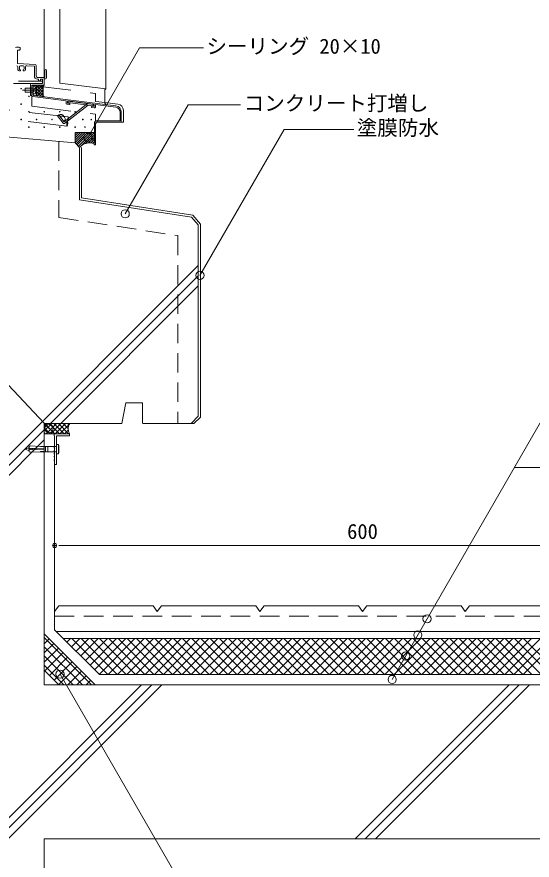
# Model space of a CAD drawing. Units: millimetres, scale not verified. Extents: x -1380 to 1380, y -955 to 955.
# Drawn here: x -427 to 75, y -531 to 290 of the extents above; entities that cross this region are included whole.
import ezdxf
from ezdxf.enums import TextEntityAlignment as Align

# ---------------------------------------------------------------- set-up
doc = ezdxf.new("R2010")
doc.units = ezdxf.units.MM
doc.header["$LTSCALE"] = 3
for name, pattern in [('USER1', [9.525, 6.35, -3.175]), ('USER2', [50.8, 31.75, -6.35, 6.35, -6.35]), ('USER3', [19.05, 12.7, -6.35])]:
    doc.linetypes.add(name, pattern=pattern)
for name, color, linetype, lineweight in [('0-0_0', 7, 'Continuous', 9), ('0-2_KUTAI', 3, 'Continuous', 18), ('0-3_BOUSUI', 1, 'Continuous', 18), ('0-4_MOJI', 7, 'Continuous', 18), ('0-5_HATCH', 9, 'Continuous', 18), ('0-6_sunpo', 7, 'Continuous', 18), ('0-7_KANAMONO_SCREW', 4, 'Continuous', 18), ('0-8_KANAMONO', 4, 'Continuous', 18), ('0-9_ZATU', 6, 'Continuous', 18), ('0-A_BUHIN', 7, 'Continuous', 9)]:
    doc.layers.add(name, color=color, linetype=linetype, lineweight=lineweight)
doc.styles.add('ＭＳ ゴシック', font='')
doc.styles.get('ＭＳ ゴシック').set_extended_font_data('MS Gothic')

# ---------------------------------------------------------------- blocks, each defined once
blk = doc.blocks.new('_DOT')
at = {"layer": '0-0_0'}
for p, q in [((-0.5, 0), (-1, 0)), ((0.25, 0), (-0.25, 0))]:
    blk.add_line(p, q, dxfattribs=at)
blk.add_circle((0, 0), 0.25, dxfattribs=at)

msp = doc.modelspace()

# ---------------------------------------------------------------- linework, layer by layer
at = {"layer": '0-2_KUTAI'}
for p, q in [((-369.907, 167.872), (-559.981, 184.229)), ((-369.907, 167.872), (-365.693, 163.286)), ((-365.693, 112.317), (-365.693, 163.286)), ((-399.981, -359.984), (-399.981, -105.484)), ((900.023, -359.984), (-399.981, -359.984))]:
    msp.add_line(p, q, dxfattribs=at)
at = {"layer": '0-2_KUTAI', "linetype": 'USER1'}
for p, q in [((-385.693, 169.231), (-385.693, 95.159)), ((-385.693, 95.159), (-269.981, 77.357)), ((-269.981, 77.357), (-269.981, -105.484))]:
    msp.add_line(p, q, dxfattribs=at)
at = {"layer": '0-2_KUTAI'}
for points in [[(-303.684, -105.484), (-257.052, -105.484), (-249.981, -98.413), (-249.981, 87.928), (-256.492, 95.517), (-365.693, 112.317)], [(-399.981, -105.484), (-324.484, -105.484), (-320.484, -85.484)], [(-320.484, -85.484), (-304.484, -85.484), (-304.484, -105.484)], [(900.023, -509.984), (-399.981, -509.984), (-399.981, -659.984)]]:
    msp.add_lwpolyline(points, dxfattribs=at)
msp.add_lwpolyline([(-399.981, -345.84), (-399.981, -310.484), (-350.481, -359.984), (-385.836, -359.984)], close=True, dxfattribs=at)
at = {"layer": '0-3_BOUSUI'}
for p, q in [((-363.693, 114.033), (-363.693, 163.286)), ((-257.052, -105.484), (-254.223, -105.484)), ((-389.981, -115.484), (-399.981, -115.484)), ((-389.981, -115.484), (-399.981, -115.484)), ((900.023, -314.984), (-381.338, -314.984))]:
    msp.add_line(p, q, dxfattribs=at)
for points in [[(-254.223, -105.484), (-247.981, -99.242), (-247.981, 88.668), (-255.456, 97.382), (-363.693, 114.033)], [(900.023, -349.984), (-346.338, -349.984), (-389.981, -306.342), (-389.981, -145.484)]]:
    msp.add_lwpolyline(points, dxfattribs=at)
msp.add_arc((-368.077, -110.833), 8.744, 142.28627, 212.13746, dxfattribs=at)
at = {"layer": '0-4_MOJI'}
msp.add_line((58.056, -148.283), (108.056, -148.283), dxfattribs=at)
for points in [[(-357.456, 172.968), (-307.146, 260.107), (-245.012, 260.107)], [(-321.16, 98.598), (-259.953, 204.611), (-208.716, 204.611)], [(-248.361, 38.725), (-166.406, 180.675), (-98.528, 180.675)], [(-395.307, -110.506), (-495.091, -4.507), (-618.826, -4.507)], [(177.338, -28.283), (127.338, -28.283), (-61.153, -354.759)], [(-384.621, -349.637), (-266.315, -554.548), (-226.805, -554.548)]]:
    msp.add_lwpolyline(points, dxfattribs=at)
for centre in [(-357.456, 172.968), (-321.16, 98.598), (-248.361, 38.725), (-395.307, -110.506), (-27.096, -295.77), (-36.142, -311.439), (-47.977, -331.937), (-384.621, -349.637), (-61.153, -354.759)]:
    msp.add_circle(centre, 4, dxfattribs=at)
at = {"layer": '0-5_HATCH'}
for p, q in [((-799.981, -501.747), (-249.981, 48.253)), ((-393.818, -105.484), (-249.981, 38.353)), ((-383.919, -105.484), (-249.981, 28.454)), ((-399.981, -108.231), (-397.234, -105.484)), ((-399.981, -112.721), (-392.744, -105.484)), ((-389.719, -115.484), (-399.719, -105.484)), ((-398.254, -115.484), (-388.254, -105.484)), ((-385.229, -115.484), (-395.229, -105.484)), ((-393.763, -115.484), (-383.763, -105.484)), ((-380.739, -115.484), (-390.739, -105.484)), ((-389.273, -115.484), (-379.273, -105.484)), ((-376.249, -115.484), (-386.249, -105.484)), ((-384.783, -115.484), (-375.481, -106.182)), ((-376.811, -110.432), (-381.759, -105.484)), ((-375.875, -106.878), (-377.269, -105.484)), ((-799.981, -511.647), (-399.981, -111.647)), ((-394.209, -115.484), (-399.981, -109.713)), ((-398.699, -115.484), (-399.981, -114.203)), ((-380.293, -115.484), (-376.75, -111.941)), ((-799.981, -521.546), (-399.981, -121.546)), ((-375.803, -115.484), (-375.603, -115.284)), ((-399.981, -310.974), (-399.736, -310.729)), ((-353.893, -359.984), (-399.981, -313.896)), ((-399.981, -319.954), (-395.246, -315.219)), ((-399.981, -328.935), (-390.756, -319.71)), ((-377.916, -318.407), (-374.494, -314.984)), ((-373.426, -322.897), (-365.514, -314.984)), ((-338.065, -349.984), (-373.065, -314.984)), ((-368.936, -327.387), (-356.533, -314.984)), ((-364.446, -331.877), (-347.553, -314.984)), ((-329.084, -349.984), (-364.084, -314.984)), ((-359.956, -336.367), (-338.573, -314.984)), ((-355.465, -340.857), (-329.592, -314.984)), ((-320.104, -349.984), (-355.104, -314.984)), ((-350.975, -345.348), (-320.612, -314.984)), ((-346.485, -349.838), (-311.632, -314.984)), ((-311.124, -349.984), (-346.124, -314.984)), ((-337.652, -349.984), (-302.652, -314.984)), ((-302.143, -349.984), (-337.143, -314.984)), ((-328.671, -349.984), (-293.671, -314.984)), ((-293.163, -349.984), (-328.163, -314.984)), ((-319.691, -349.984), (-284.691, -314.984)), ((-284.183, -349.984), (-319.183, -314.984)), ((-310.711, -349.984), (-275.711, -314.984)), ((-275.203, -349.984), (-310.203, -314.984)), ((-301.731, -349.984), (-266.731, -314.984)), ((-266.222, -349.984), (-301.222, -314.984)), ((-292.75, -349.984), (-257.75, -314.984)), ((-257.242, -349.984), (-292.242, -314.984)), ((-283.77, -349.984), (-248.77, -314.984)), ((-248.262, -349.984), (-283.262, -314.984)), ((-274.79, -349.984), (-239.79, -314.984)), ((-239.282, -349.984), (-274.282, -314.984)), ((-265.81, -349.984), (-230.81, -314.984)), ((-230.301, -349.984), (-265.301, -314.984)), ((-256.829, -349.984), (-221.829, -314.984)), ((-221.321, -349.984), (-256.321, -314.984)), ((-247.849, -349.984), (-212.849, -314.984)), ((-212.341, -349.984), (-247.341, -314.984)), ((-238.869, -349.984), (-203.869, -314.984)), ((-203.361, -349.984), (-238.361, -314.984)), ((-229.889, -349.984), (-194.889, -314.984)), ((-194.38, -349.984), (-229.38, -314.984)), ((-220.908, -349.984), (-185.908, -314.984)), ((-185.4, -349.984), (-220.4, -314.984)), ((-211.928, -349.984), (-176.928, -314.984)), ((-176.42, -349.984), (-211.42, -314.984)), ((-202.948, -349.984), (-167.948, -314.984)), ((-167.44, -349.984), (-202.44, -314.984)), ((-193.968, -349.984), (-158.968, -314.984)), ((-158.459, -349.984), (-193.459, -314.984)), ((-184.987, -349.984), (-149.987, -314.984)), ((-149.479, -349.984), (-184.479, -314.984)), ((-176.007, -349.984), (-141.007, -314.984)), ((-140.499, -349.984), (-175.499, -314.984)), ((-167.027, -349.984), (-132.027, -314.984)), ((-131.519, -349.984), (-166.519, -314.984)), ((-158.047, -349.984), (-123.047, -314.984)), ((-122.538, -349.984), (-157.538, -314.984)), ((-149.066, -349.984), (-114.066, -314.984)), ((-113.558, -349.984), (-148.558, -314.984)), ((-140.086, -349.984), (-105.086, -314.984)), ((-104.578, -349.984), (-139.578, -314.984)), ((-131.106, -349.984), (-96.106, -314.984)), ((-95.598, -349.984), (-130.598, -314.984)), ((-122.126, -349.984), (-87.126, -314.984)), ((-86.617, -349.984), (-121.617, -314.984)), ((-113.145, -349.984), (-78.145, -314.984)), ((-77.637, -349.984), (-112.637, -314.984)), ((-104.165, -349.984), (-69.165, -314.984)), ((-68.657, -349.984), (-103.657, -314.984)), ((-95.185, -349.984), (-60.185, -314.984)), ((-59.677, -349.984), (-94.677, -314.984)), ((-86.205, -349.984), (-51.205, -314.984)), ((-50.696, -349.984), (-85.696, -314.984)), ((-77.224, -349.984), (-42.224, -314.984)), ((-41.716, -349.984), (-76.716, -314.984)), ((-68.244, -349.984), (-33.244, -314.984)), ((-32.736, -349.984), (-67.736, -314.984)), ((-59.264, -349.984), (-24.264, -314.984)), ((-23.756, -349.984), (-58.756, -314.984)), ((-50.284, -349.984), (-15.284, -314.984)), ((-14.775, -349.984), (-49.775, -314.984)), ((-41.303, -349.984), (-6.303, -314.984)), ((-5.795, -349.984), (-40.795, -314.984)), ((-32.323, -349.984), (2.677, -314.984)), ((3.185, -349.984), (-31.815, -314.984)), ((-23.343, -349.984), (11.657, -314.984)), ((12.165, -349.984), (-22.835, -314.984)), ((-14.362, -349.984), (20.638, -314.984)), ((21.146, -349.984), (-13.854, -314.984)), ((-5.382, -349.984), (29.618, -314.984)), ((30.126, -349.984), (-4.874, -314.984)), ((3.598, -349.984), (38.598, -314.984)), ((39.106, -349.984), (4.106, -314.984)), ((12.578, -349.984), (47.578, -314.984)), ((48.087, -349.984), (13.087, -314.984)), ((21.559, -349.984), (56.559, -314.984)), ((57.067, -349.984), (22.067, -314.984)), ((30.539, -349.984), (65.539, -314.984)), ((66.047, -349.984), (31.047, -314.984)), ((39.519, -349.984), (74.519, -314.984)), ((75.027, -349.984), (40.027, -314.984)), ((48.499, -349.984), (83.499, -314.984)), ((84.008, -349.984), (49.008, -314.984)), ((57.48, -349.984), (92.48, -314.984)), ((92.988, -349.984), (57.988, -314.984)), ((66.46, -349.984), (101.46, -314.984)), ((101.968, -349.984), (66.968, -314.984)), ((-362.873, -359.984), (-399.981, -322.877)), ((-399.981, -337.915), (-386.265, -324.2)), ((-371.853, -359.984), (-399.981, -331.857)), ((-399.453, -346.367), (-381.775, -328.69)), ((-394.963, -350.858), (-377.285, -333.18)), ((-380.833, -359.984), (-399.981, -340.837)), ((-390.473, -355.348), (-372.795, -337.67)), ((-385.983, -359.838), (-368.305, -342.16)), ((-377.149, -359.984), (-363.815, -346.65)), ((-368.169, -359.984), (-359.325, -351.14)), ((-605.26, -659.984), (-305.26, -359.984)), ((-595.361, -659.984), (-295.361, -359.984)), ((-585.461, -659.984), (-285.461, -359.984)), ((-359.188, -359.984), (-354.834, -355.631)), ((-97.3, -509.984), (52.7, -359.984)), ((-87.401, -509.984), (62.599, -359.984)), ((-77.501, -509.984), (72.499, -359.984))]:
    msp.add_line(p, q, dxfattribs=at)
at = {"layer": '0-6_sunpo'}
for p, q in [((-389.981, -206.343), (-389.981, -224.343)), ((-381.981, -224.343), (202.019, -224.343))]:
    msp.add_line(p, q, dxfattribs=at)
at = {"layer": '0-7_KANAMONO_SCREW'}
for p, q in [((-414.803, -128.89), (-417.723, -130.099)), ((-414.803, -132.079), (-417.723, -130.869)), ((-415.401, -129.137), (-414.803, -131.527)), ((-400.637, -130.276), (-414.803, -129.651)), ((-400.637, -130.693), (-414.803, -131.318)), ((-414.803, -131.318), (-414.803, -132.984)), ((-414.014, -129.686), (-413.619, -131.265)), ((-403.55, -127.856), (-413.655, -127.41)), ((-412.75, -129.742), (-412.382, -131.211)), ((-411.486, -129.797), (-411.146, -131.156)), ((-410.222, -129.853), (-409.91, -131.102)), ((-408.958, -129.909), (-408.673, -131.047)), ((-407.694, -129.965), (-407.437, -130.993)), ((-406.43, -130.02), (-406.201, -130.938)), ((-405.166, -130.076), (-404.964, -130.884)), ((-403.902, -130.132), (-403.728, -130.829)), ((-403.56, -128.064), (-403.55, -127.856)), ((-400.646, -128.193), (-403.56, -128.064)), ((-403.351, -128.073), (-403.342, -127.865)), ((-400.845, -127.975), (-403.342, -127.865)), ((-402.638, -130.188), (-402.491, -130.775)), ((-401.374, -130.244), (-401.255, -130.72)), ((-400.854, -128.183), (-400.845, -127.975)), ((-400.646, -128.193), (-400.637, -127.984)), ((-388.814, -127.984), (-400.637, -127.984)), ((-400.637, -130.276), (-400.637, -130.693)), ((-398.97, -127.984), (-398.97, -132.984)), ((-396.47, -127.984), (-396.47, -132.984)), ((-387.981, -125.901), (-387.981, -127.151)), ((-387.981, -125.901), (-386.314, -125.901)), ((-387.981, -127.151), (-387.981, -133.818)), ((-386.314, -125.901), (-386.314, -135.068)), ((-385.897, -126.943), (-386.314, -126.943)), ((-385.897, -134.026), (-385.897, -126.943)), ((-385.897, -126.943), (-385.689, -127.984)), ((-385.689, -132.984), (-385.689, -127.984)), ((-414.803, -132.984), (-413.655, -133.559)), ((-403.55, -133.113), (-413.655, -133.559)), ((-400.646, -132.776), (-403.56, -132.905)), ((-403.56, -132.905), (-403.55, -133.113)), ((-403.351, -132.896), (-403.342, -133.104)), ((-400.845, -132.994), (-403.342, -133.104)), ((-400.854, -132.785), (-400.845, -132.994)), ((-400.646, -132.776), (-400.637, -132.984)), ((-388.814, -132.984), (-400.637, -132.984)), ((-387.981, -133.818), (-387.981, -135.068)), ((-386.314, -135.068), (-387.981, -135.068)), ((-386.314, -134.026), (-385.897, -134.026)), ((-385.689, -132.984), (-385.897, -134.026))]:
    msp.add_line(p, q, dxfattribs=at)
msp.add_lwpolyline([(-414.803, -129.651), (-414.803, -127.984), (-413.655, -127.41)], dxfattribs=at)
for centre, radius, start, end in [((-417.564, -130.484), 0.417, 112.5, 247.5), ((-388.814, -127.151), 0.833, 270, 0), ((-388.814, -133.818), 0.833, 0, 90)]:
    msp.add_arc(centre, radius, start, end, dxfattribs=at)
at = {"layer": '0-8_KANAMONO'}
for p, q in [((-336.277, -105.484), (-335.477, -105.484)), ((-387.981, -130.734), (-388.15, -130.672))]:
    msp.add_line(p, q, dxfattribs=at)
for points in [[(-388.15, -130.297), (-387.981, -130.234), (-387.981, -117.484), (-375.481, -117.484), (-375.481, -115.484), (-390.481, -115.484), (-390.481, -117.484), (-389.981, -117.484), (-389.981, -128.484), (-390.406, -128.829)], [(-390.406, -129.14), (-389.981, -129.484), (-389.981, -131.484), (-390.406, -131.829)], [(-390.406, -141.14), (-389.981, -141.484), (-389.981, -145.484), (-387.981, -145.484), (-387.981, -130.734)], [(-390.406, -132.14), (-389.981, -132.484), (-389.981, -134.484), (-390.406, -134.829)], [(-390.406, -135.14), (-389.981, -135.484), (-389.981, -137.484), (-390.406, -137.829)], [(-390.406, -138.14), (-389.981, -138.484), (-389.981, -140.484), (-390.406, -140.829)]]:
    msp.add_lwpolyline(points, dxfattribs=at)
for centre, start, end in [((-390.281, -128.984), 128.97666, 231.02334), ((-388.081, -130.484), 110.2297, 249.7703), ((-390.281, -131.984), 128.97666, 231.02334), ((-390.281, -134.984), 128.97666, 231.02334), ((-390.281, -137.984), 128.97666, 231.02334), ((-390.281, -140.984), 128.97666, 231.02334)]:
    msp.add_arc(centre, 0.2, start, end, dxfattribs=at)
at = {"layer": '0-9_ZATU'}
for p, q in [((-399.978, 227.522), (-399.978, 540.016)), ((-384.978, 225.937), (-384.978, 540.016)), ((-339.978, 220.412), (-339.978, 540.016)), ((-425.978, 257.992), (-425.978, 245.117)), ((-424.478, 257.992), (-425.978, 257.992)), ((-423.478, 259.59), (-423.478, 258.992)), ((-425.978, 245.117), (-408.916, 244.051)), ((-425.778, 241.861), (-425.778, 239.692)), ((-424.278, 241.792), (-424.278, 239.892)), ((-420.678, 242.792), (-423.278, 242.792)), ((-423.278, 238.709), (-423.278, 238.192)), ((-420.678, 238.192), (-420.678, 238.709)), ((-419.678, 239.892), (-419.678, 241.792)), ((-418.178, 239.692), (-418.178, 241.862)), ((-407.978, 243.053), (-407.978, 232.992)), ((-399.328, 238.242), (-399.328, 231.492)), ((-397.828, 238.242), (-397.828, 230.992)), ((-399.328, 231.492), (-406.478, 231.492)), ((-413.478, 224.642), (-413.478, 214.492)), ((-401.678, 225.642), (-412.478, 225.642)), ((-400.478, 223.992), (-411.978, 223.992)), ((-411.978, 223.992), (-411.978, 214.492)), ((-411.978, 223.492), (-411.978, 213.715)), ((-411.278, 223.992), (-411.478, 223.992)), ((-410.778, 223.492), (-410.778, 214.432)), ((-409.659, 222.366), (-410.778, 222.463)), ((-410.778, 222.463), (-410.778, 215.463)), ((-407.978, 223.641), (-407.627, 223.992)), ((-407.978, 213.648), (-407.978, 223.992)), ((-407.978, 220.813), (-404.799, 223.992)), ((-407.978, 217.984), (-401.97, 223.992)), ((-400.978, 216.776), (-407.978, 223.776)), ((-407.978, 215.156), (-400.978, 222.156)), ((-405.678, 229.792), (-406.478, 229.792)), ((-405.678, 229.792), (-405.678, 228.642)), ((-400.978, 219.604), (-405.367, 223.992)), ((-404.178, 228.142), (-405.178, 228.142)), ((-400.978, 222.432), (-402.538, 223.992)), ((-401.678, 229.792), (-401.678, 225.642)), ((-399.978, 223.992), (-400.978, 222.992)), ((-400.978, 222.992), (-400.978, 213.666)), ((-339.978, 220.412), (-384.978, 225.937)), ((-412.478, 213.992), (-412.978, 213.992)), ((-409.659, 215.561), (-410.778, 215.463)), ((-330.215, 203.664), (-410.342, 213.936)), ((-400.978, 213.947), (-407.978, 220.947)), ((-402.882, 213.023), (-407.978, 218.119)), ((-406.107, 213.419), (-407.978, 215.29)), ((-406.802, 213.504), (-400.978, 219.327)), ((-404.283, 213.195), (-400.978, 216.499)), ((-401.764, 212.885), (-400.978, 213.67)), ((-400.978, 213.666), (-399.978, 212.666)), ((-339.978, 220.412), (-340.978, 219.412)), ((-340.978, 219.412), (-340.978, 206.299)), ((-378.778, 208.579), (-411.106, 212.724)), ((-378.778, 208.579), (-378.778, 206.233)), ((-351.478, 205.079), (-377.478, 208.412)), ((-377.478, 208.412), (-377.478, 206.396)), ((-375.415, 206.131), (-377.478, 206.396)), ((-374.978, 205.636), (-374.978, 205.434)), ((-340.978, 206.299), (-339.978, 205.299)), ((-328.247, 205.409), (-340.694, 206.937)), ((-375.542, 204.938), (-377.906, 205.241)), ((-353.978, 202.815), (-353.978, 202.613)), ((-351.306, 201.831), (-353.542, 202.117)), ((-351.478, 203.063), (-353.415, 203.311)), ((-351.478, 205.079), (-351.478, 203.063)), ((-330.281, 202.361), (-350.178, 204.912)), ((-350.178, 204.912), (-350.178, 202.823)), ((-326.178, 197.7), (-326.178, 189.192)), ((-324.978, 197.712), (-324.978, 188.492)), ((-322.978, 187.992), (-322.978, 199.453)), ((-326.178, 189.192), (-349.178, 189.192)), ((-351.178, 187.192), (-351.181, 168.372)), ((-349.978, 186.992), (-349.981, 166.158)), ((-325.478, 187.992), (-348.978, 187.992)), ((-322.978, 187.992), (-339.638, 187.992)), ((-369.907, 167.872), (-369.907, 177.872)), ((-369.907, 177.872), (-351.18, 177.872)), ((-369.907, 177.13), (-369.164, 177.872)), ((-369.907, 174.885), (-366.919, 177.872)), ((-369.907, 172.64), (-364.674, 177.872)), ((-369.907, 170.395), (-362.429, 177.872)), ((-369.907, 168.149), (-360.184, 177.872)), ((-368.965, 166.847), (-357.939, 177.872)), ((-367.889, 165.677), (-355.694, 177.872)), ((-366.814, 164.507), (-353.449, 177.872)), ((-365.739, 163.337), (-351.204, 177.872)), ((-359.761, 167.07), (-351.18, 175.651)), ((-356.966, 167.62), (-351.18, 173.406)), ((-349.981, 174.658), (-349.981, 166.158)), ((-354.714, 167.627), (-351.18, 171.161)), ((-352.772, 167.324), (-351.181, 168.915)), ((-351.481, 167.658), (-351.481, 166.158)), ((-350.481, 165.658), (-350.981, 165.658))]:
    msp.add_line(p, q, dxfattribs=at)
at = {"layer": '0-9_ZATU', "linetype": 'USER3'}
for p, q in [((-482.178, 227.642), (-401.678, 227.642)), ((-401.678, 225.642), (-430.078, 225.642)), ((-411.978, 223.527), (-350.178, 215.939)), ((-411.978, 203.377), (-411.978, 223.492)), ((-401.678, 227.642), (-401.678, 225.642)), ((-410.778, 216.963), (-418.778, 216.963)), ((-410.727, 218.963), (-410.118, 220.108)), ((-410.727, 218.963), (-410.118, 217.818)), ((-408.403, 220.963), (-410.118, 220.108)), ((-408.403, 216.963), (-410.118, 217.818)), ((-350.178, 208.101), (-350.178, 215.939)), ((-380.691, 188.283), (-357.789, 206.176)), ((-352.168, 205.486), (-377.478, 208.594)), ((-377.177, 206.945), (-376.982, 208.533)), ((-352.363, 203.898), (-377.177, 206.945)), ((-352.168, 205.486), (-352.363, 203.898)), ((-340.694, 206.937), (-350.178, 208.101)), ((-376.885, 192.906), (-462.589, 203.03)), ((-411.978, 203.377), (-350.178, 195.789)), ((-380.178, 186.653), (-357.326, 204.507)), ((-377.941, 183.969), (-463.645, 194.092)), ((-387.123, 193.918), (-385.862, 194.903)), ((-381.582, 186.826), (-387.123, 193.918)), ((-380.691, 188.283), (-385.862, 194.903)), ((-350.178, 195.789), (-350.178, 188.924))]:
    msp.add_line(p, q, dxfattribs=at)
at = {"layer": '0-9_ZATU', "linetype": 'USER2'}
msp.add_line((-405.678, 218.963), (-421.278, 218.963), dxfattribs=at)
at = {"layer": '0-9_ZATU'}
for points in [[(-417.116, 242.86), (-409.678, 242.395), (-409.678, 232.992)], [(-398.828, 229.992), (-399.978, 229.992), (-399.978, 224.492)], [(-401.678, 229.792), (-403.678, 229.792), (-403.678, 228.642)]]:
    msp.add_lwpolyline(points, dxfattribs=at)
at = {"layer": '0-9_ZATU', "linetype": 'USER3'}
msp.add_lwpolyline([(-410.778, 220.963), (-418.778, 220.963), (-418.778, 216.963)], dxfattribs=at)
at = {"layer": '0-9_ZATU'}
for centre in [(-422.478, 220.492), (-422.478, 205.492), (-414.978, 212.992), (-414.978, 197.992), (-399.978, 197.992), (-384.978, 197.992), (-369.978, 197.992), (-422.478, 190.492), (-407.478, 190.492), (-392.478, 190.492), (-377.478, 190.492), (-362.478, 190.492), (-354.237, 190.351), (-354.237, 190.351), (-414.978, 182.992), (-399.978, 182.992), (-384.978, 182.992), (-369.978, 182.992), (-360.415, 183.128), (-360.415, 183.128)]:
    msp.add_circle(centre, 0.3, dxfattribs=at)
for centre, radius, start, end in [((-425.978, 256.992), 4, 59.99994, 120.00129), ((-424.478, 258.992), 1, 269.99427, 359.99943), ((-424.478, 259.59), 1, 0, 59.99984), ((-426.778, 241.861), 1, 0, 86.42259), ((-423.778, 239.692), 2, 180, 270), ((-423.278, 241.792), 1, 90, 180), ((-423.278, 239.892), 1, 180, 260.40957), ((-423.778, 238.192), 0.5, 270, 0), ((-423.478, 238.709), 0.2, 0, 80.38697), ((-420.678, 241.792), 1, 0, 90), ((-420.478, 238.709), 0.2, 99.58478, 180), ((-420.178, 238.192), 0.5, 180, 270), ((-420.678, 239.892), 1, 279.59608, 0), ((-420.178, 239.692), 2, 270, 0), ((-417.178, 241.862), 1, 86.42259, 180), ((-408.978, 243.053), 1, 0, 86.42259), ((-398.578, 238.242), 0.75, 0, 180), ((-406.478, 232.992), 3.2, 180, 270), ((-406.478, 232.992), 1.5, 180, 270), ((-398.828, 230.992), 1, 270, 0), ((-412.478, 224.642), 1, 90, 180), ((-411.478, 223.492), 0.5, 90, 180), ((-411.278, 223.492), 0.5, 0, 90), ((-409.772, 221.07), 1.3, 15.88068, 84.99573), ((-405.178, 228.642), 0.5, 180, 270), ((-404.178, 228.642), 0.5, 270, 0), ((-400.478, 224.492), 0.5, 270, 0), ((-412.978, 214.492), 0.5, 180, 270), ((-412.478, 214.492), 0.5, 270, 0), ((-410.978, 213.715), 1, 180.00057, 262.69786), ((-410.278, 214.432), 0.5, 180.00229, 262.70357), ((-409.772, 216.856), 1.3, 274.9999, 344.11974), ((-417.178, 218.963), 9, 344.1191, 15.88078), ((-377.778, 206.233), 1, 180.00057, 262.69788), ((-375.478, 205.434), 0.5, 262.6922, 359.99656), ((-375.478, 205.636), 0.5, 359.99771, 82.70342), ((-328.978, 199.453), 6, 0, 83.00004), ((-353.478, 202.815), 0.5, 82.70328, 180.00229), ((-353.478, 202.613), 0.5, 180.00229, 262.69249), ((-351.178, 202.823), 1, 262.69227, 359.99885), ((-330.878, 197.7), 4.7, 359.99878, 82.69384), ((-330.978, 197.712), 6, 0, 82.69409), ((-383.908, 192.401), 3, 18.16085, 128), ((-382.654, 190.797), 3, 308, 128), ((-349.178, 187.192), 2, 90, 180), ((-348.978, 186.992), 1, 90, 180), ((-325.478, 188.492), 0.5, 270, 0), ((-355.799, 154.32), 13.352, 71.12725, 137.81259), ((-352.181, 168.372), 1, 314.42471, 0), ((-350.981, 166.158), 0.5, 180, 270), ((-350.481, 166.158), 0.5, 270, 0)]:
    msp.add_arc(centre, radius, start, end, dxfattribs=at)
at = {"layer": '0-9_ZATU', "linetype": 'USER3'}
for centre, radius, start, end in [((-382.673, 191.324), 6, 331.23874, 15.28737), ((-380.794, 187.441), 1, 218, 308), ((-372.153, 185.551), 6, 151.23874, 195.28737), ((-383.201, 186.856), 6, 331.23874, 15.28737)]:
    msp.add_arc(centre, radius, start, end, dxfattribs=at)
at = {"layer": '0-A_BUHIN'}
for p, q in [((-385.946, -282.984), (-389.981, -288.677)), ((-385.946, -282.984), (-294.015, -282.984)), ((-294.015, -282.984), (-289.981, -288.677)), ((-285.946, -282.984), (-289.981, -288.677)), ((-285.946, -282.984), (-194.015, -282.984)), ((-194.015, -282.984), (-189.981, -288.677)), ((-185.946, -282.984), (-189.981, -288.677)), ((-185.946, -282.984), (-94.015, -282.984)), ((-94.015, -282.984), (-89.981, -288.677)), ((-85.946, -282.984), (-89.981, -288.677)), ((-85.946, -282.984), (5.985, -282.984)), ((5.985, -282.984), (10.019, -288.677)), ((14.054, -282.984), (10.019, -288.677)), ((14.054, -282.984), (105.985, -282.984)), ((-388.338, -307.984), (210.019, -307.984))]:
    msp.add_line(p, q, dxfattribs=at)
at = {"layer": '0-A_BUHIN', "linetype": 'USER1'}
msp.add_line((-389.981, -292.984), (200.019, -292.984), dxfattribs=at)
at = {"layer": '0-A_BUHIN'}
msp.add_lwpolyline([(-389.981, -306.342), (-389.981, -288.677), (-389.981, -306.342)], dxfattribs=at)

# ---------------------------------------------------------------- block references
at = {"layer": '0-6_sunpo', "xscale": 8, "yscale": 8, "rotation": 180}
msp.add_blockref('_DOT', (-389.981, -224.343), dxfattribs=at)

# ---------------------------------------------------------------- texts
at = {"layer": '0-4_MOJI', "style": 'ＭＳ ゴシック'}
for s, p in [('シーリング 20×10', (-242.012, 250.107)), ('コンクリート打増し', (-205.716, 194.611)), ('塗膜防水', (-95.528, 170.675))]:
    msp.add_text(s, height=14.66, dxfattribs=at).set_placement(p, align=Align.BOTTOM_LEFT)
at = {"layer": '0-6_sunpo', "style": 'ＭＳ ゴシック'}
msp.add_text('600', height=14.66, dxfattribs=at).set_placement((-104.981, -222.343), align=Align.BOTTOM_LEFT)

doc.saveas('drawing.dxf')
